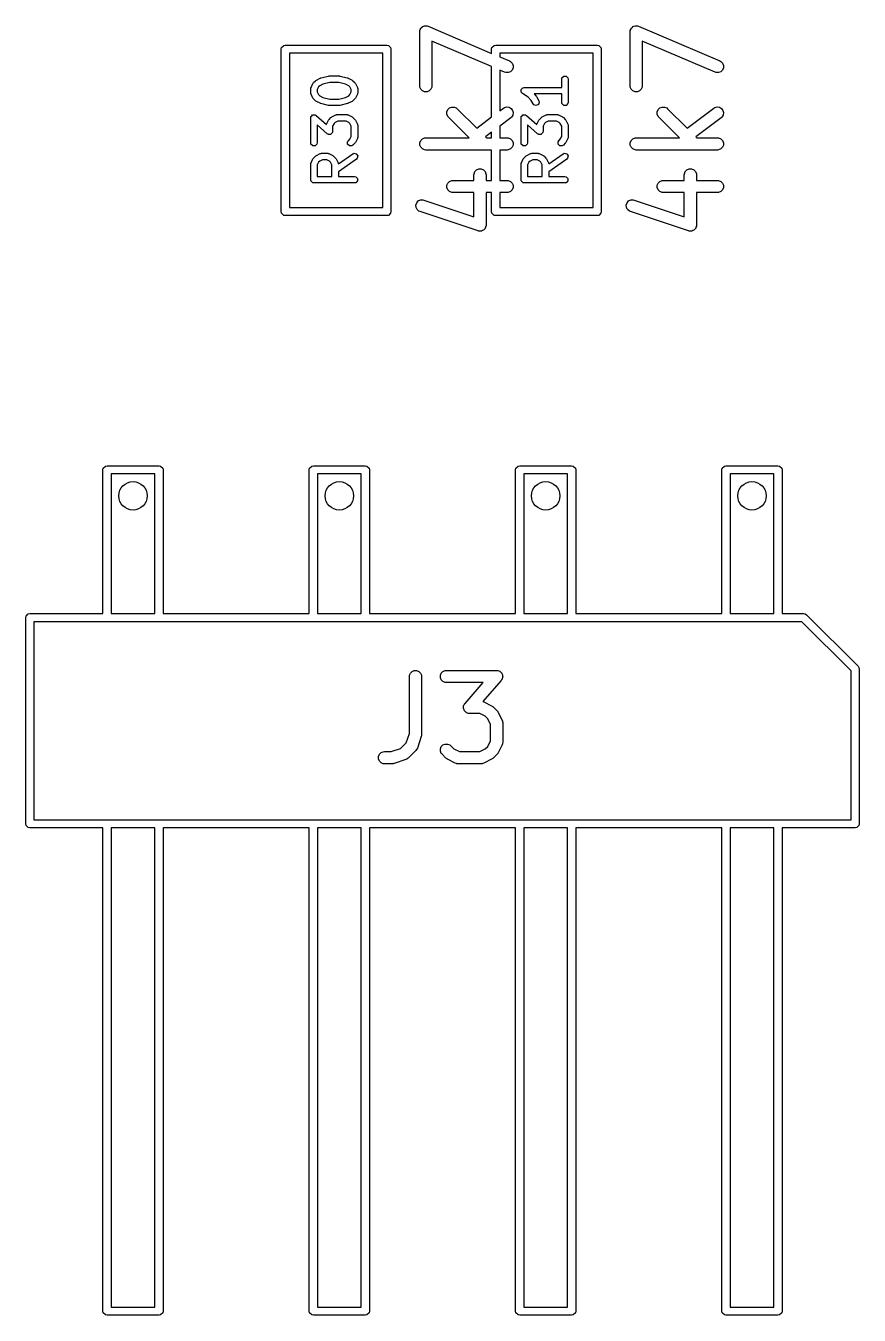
# Model space of a CAD drawing. Header units: inches. Extents: x 4.11 to 10.25, y -6.46 to -1.35.
# Drawn here: x 6.481 to 6.885, y -5.988 to -5.363 of the extents above; entities that cross this region are included whole.
import ezdxf

# ---------------------------------------------------------------- set-up
doc = ezdxf.new("R2010")
doc.units = ezdxf.units.IN
doc.header["$MEASUREMENT"] = 0
doc.layers.add('BLACK', color=250, linetype='CONTINUOUS')

msp = doc.modelspace()

# ---------------------------------------------------------------- linework, layer by layer
at = {"layer": 'BLACK', "linetype": 'CONTINUOUS'}
for p, q in [((6.67295, -5.36391), (6.67335, -5.36352)), ((6.67335, -5.36352), (6.67375, -5.36312)), ((6.67375, -5.36312), (6.67376, -5.36312)), ((6.67376, -5.36312), (6.67378, -5.3631)), ((6.67378, -5.3631), (6.6743, -5.3629)), ((6.6743, -5.3629), (6.67481, -5.36268)), ((6.67481, -5.36268), (6.67483, -5.36268)), ((6.67483, -5.36268), (6.67485, -5.36268)), ((6.67485, -5.36268), (6.6754, -5.36268)), ((6.6754, -5.36268), (6.67596, -5.36268)), ((6.67596, -5.36268), (6.67598, -5.36269)), ((6.67598, -5.36269), (6.676, -5.36269)), ((6.676, -5.36269), (6.67655, -5.36287)), ((6.67655, -5.36287), (6.70728, -5.37604)), ((6.77492, -5.36391), (6.77532, -5.36352)), ((6.77532, -5.36352), (6.77571, -5.36312)), ((6.77571, -5.36312), (6.77573, -5.36312)), ((6.77573, -5.36312), (6.77574, -5.3631)), ((6.77574, -5.3631), (6.77626, -5.3629)), ((6.77626, -5.3629), (6.77678, -5.36268)), ((6.77678, -5.36268), (6.7768, -5.36268)), ((6.7768, -5.36268), (6.77681, -5.36268)), ((6.77681, -5.36268), (6.77737, -5.36268)), ((6.77737, -5.36268), (6.77793, -5.36268)), ((6.77793, -5.36268), (6.77795, -5.36269)), ((6.77795, -5.36269), (6.77797, -5.36269)), ((6.77797, -5.36269), (6.77852, -5.36287)), ((6.77852, -5.36287), (6.81789, -5.37974)), ((6.67243, -5.36558), (6.67249, -5.365)), ((6.67243, -5.39183), (6.67243, -5.36558)), ((6.67249, -5.365), (6.6725, -5.36499)), ((6.6725, -5.36497), (6.67272, -5.36445)), ((6.6725, -5.36499), (6.6725, -5.36497)), ((6.67272, -5.36445), (6.67293, -5.36394)), ((6.67293, -5.36394), (6.67294, -5.36393)), ((6.67294, -5.36393), (6.67295, -5.36391)), ((6.7744, -5.36558), (6.77446, -5.365)), ((6.7744, -5.39183), (6.7744, -5.36558)), ((6.77446, -5.365), (6.77447, -5.36499)), ((6.77447, -5.36497), (6.77469, -5.36445)), ((6.77447, -5.36499), (6.77447, -5.36497)), ((6.77469, -5.36445), (6.7749, -5.36394)), ((6.7749, -5.36394), (6.77491, -5.36393)), ((6.77491, -5.36393), (6.77492, -5.36391)), ((6.60531, -5.37402), (6.60546, -5.37326)), ((6.60531, -5.45276), (6.60531, -5.37402)), ((6.60546, -5.37326), (6.60653, -5.3722)), ((6.60653, -5.3722), (6.60728, -5.37205)), ((6.60728, -5.37205), (6.6565, -5.37205)), ((6.60925, -5.37598), (6.60925, -5.45079)), ((6.65453, -5.37598), (6.60925, -5.37598)), ((6.65453, -5.45079), (6.65453, -5.37598)), ((6.6565, -5.37205), (6.65725, -5.3722)), ((6.65725, -5.3722), (6.65831, -5.37326)), ((6.65831, -5.37326), (6.65846, -5.37402)), ((6.65846, -5.37402), (6.65846, -5.45276)), ((6.70728, -5.38246), (6.67834, -5.37006)), ((6.67834, -5.37006), (6.67834, -5.39183)), ((6.70728, -5.37402), (6.70743, -5.37326)), ((6.70728, -5.37604), (6.70728, -5.37402)), ((6.70743, -5.37326), (6.7085, -5.3722)), ((6.7085, -5.3722), (6.70925, -5.37205)), ((6.70925, -5.37205), (6.75846, -5.37205)), ((6.71122, -5.37598), (6.71122, -5.37772)), ((6.7565, -5.37598), (6.71122, -5.37598)), ((6.7565, -5.45079), (6.7565, -5.37598)), ((6.75846, -5.37205), (6.75922, -5.3722)), ((6.75922, -5.3722), (6.76028, -5.37326)), ((6.76028, -5.37326), (6.76043, -5.37402)), ((6.76043, -5.37402), (6.76043, -5.45276)), ((6.81556, -5.38517), (6.78031, -5.37006)), ((6.78031, -5.37006), (6.78031, -5.39183)), ((6.71122, -5.37772), (6.71592, -5.37974)), ((6.71592, -5.37974), (6.71643, -5.38002)), ((6.71643, -5.38002), (6.71723, -5.38084)), ((6.71723, -5.38084), (6.71766, -5.38191)), ((6.71766, -5.38191), (6.71765, -5.38306)), ((6.81789, -5.37974), (6.8184, -5.38002)), ((6.8184, -5.38002), (6.8192, -5.38084)), ((6.8192, -5.38084), (6.81963, -5.38191)), ((6.81963, -5.38191), (6.81961, -5.38306)), ((6.62232, -5.38901), (6.62419, -5.38807)), ((6.62419, -5.38807), (6.62436, -5.38803)), ((6.62436, -5.38803), (6.62452, -5.38795)), ((6.62452, -5.38795), (6.62826, -5.38702)), ((6.62826, -5.38702), (6.62846, -5.38701)), ((6.62846, -5.38701), (6.62865, -5.38697)), ((6.62865, -5.38697), (6.63333, -5.38697)), ((6.63333, -5.38697), (6.63352, -5.38701)), ((6.63352, -5.38701), (6.63372, -5.38702)), ((6.63372, -5.38702), (6.63747, -5.38795)), ((6.63747, -5.38795), (6.63762, -5.38803)), ((6.63762, -5.38803), (6.63779, -5.38807)), ((6.63779, -5.38807), (6.63966, -5.38901)), ((6.70728, -5.40686), (6.70728, -5.38246)), ((6.71359, -5.38517), (6.71122, -5.38415)), ((6.71122, -5.38415), (6.71122, -5.40391)), ((6.71415, -5.38534), (6.71359, -5.38517)), ((6.7153, -5.38535), (6.71415, -5.38534)), ((6.71637, -5.38493), (6.7153, -5.38535)), ((6.71719, -5.38412), (6.71637, -5.38493)), ((6.71765, -5.38306), (6.71719, -5.38412)), ((6.74123, -5.38855), (6.74135, -5.38794)), ((6.74135, -5.38794), (6.7422, -5.38709)), ((6.7422, -5.38709), (6.7434, -5.38709)), ((6.7434, -5.38709), (6.74426, -5.38794)), ((6.74426, -5.38794), (6.74438, -5.38855)), ((6.81611, -5.38534), (6.81556, -5.38517)), ((6.81727, -5.38535), (6.81611, -5.38534)), ((6.81834, -5.38493), (6.81727, -5.38535)), ((6.81916, -5.38412), (6.81834, -5.38493)), ((6.81961, -5.38306), (6.81916, -5.38412)), ((6.61957, -5.39323), (6.61959, -5.39315)), ((6.61957, -5.39511), (6.61957, -5.39323)), ((6.61958, -5.39312), (6.61964, -5.39288)), ((6.61959, -5.39315), (6.61958, -5.39312)), ((6.61964, -5.39288), (6.61969, -5.39263)), ((6.61969, -5.39263), (6.61972, -5.3926)), ((6.61972, -5.3926), (6.61974, -5.39253)), ((6.61974, -5.39253), (6.62068, -5.39065)), ((6.62068, -5.39065), (6.62083, -5.39045)), ((6.62083, -5.39045), (6.62097, -5.39024)), ((6.62097, -5.39024), (6.62191, -5.38931)), ((6.62191, -5.38931), (6.62212, -5.38917)), ((6.62212, -5.38917), (6.62232, -5.38901)), ((6.62338, -5.39229), (6.62272, -5.3936)), ((6.62272, -5.3936), (6.62272, -5.39474)), ((6.62272, -5.39474), (6.62338, -5.39605)), ((6.62396, -5.39171), (6.62338, -5.39229)), ((6.62545, -5.39097), (6.62396, -5.39171)), ((6.62884, -5.39012), (6.62545, -5.39097)), ((6.63314, -5.39012), (6.62884, -5.39012)), ((6.63653, -5.39097), (6.63314, -5.39012)), ((6.63802, -5.39171), (6.63653, -5.39097)), ((6.6386, -5.39229), (6.63802, -5.39171)), ((6.63926, -5.3936), (6.6386, -5.39229)), ((6.6386, -5.39605), (6.63926, -5.39474)), ((6.63926, -5.39474), (6.63926, -5.3936)), ((6.63966, -5.38901), (6.63986, -5.38917)), ((6.63986, -5.38917), (6.64007, -5.38931)), ((6.64007, -5.38931), (6.64101, -5.39024)), ((6.64101, -5.39024), (6.64115, -5.39045)), ((6.64115, -5.39045), (6.6413, -5.39065)), ((6.6413, -5.39065), (6.64224, -5.39253)), ((6.64224, -5.39253), (6.64226, -5.3926)), ((6.64226, -5.3926), (6.64229, -5.39263)), ((6.64229, -5.39263), (6.64234, -5.39288)), ((6.64234, -5.39288), (6.6424, -5.39312)), ((6.6424, -5.39312), (6.64239, -5.39315)), ((6.64239, -5.39315), (6.64241, -5.39323)), ((6.64241, -5.39323), (6.64241, -5.39511)), ((6.67249, -5.3924), (6.67243, -5.39183)), ((6.67293, -5.39347), (6.67249, -5.3924)), ((6.67375, -5.39428), (6.67293, -5.39347)), ((6.67481, -5.39472), (6.67375, -5.39428)), ((6.67596, -5.39472), (6.67481, -5.39472)), ((6.67703, -5.39428), (6.67596, -5.39472)), ((6.67784, -5.39347), (6.67703, -5.39428)), ((6.67828, -5.3924), (6.67784, -5.39347)), ((6.67834, -5.39183), (6.67828, -5.3924)), ((6.72157, -5.39386), (6.72166, -5.39373)), ((6.72166, -5.39431), (6.72157, -5.39386)), ((6.72166, -5.39357), (6.72199, -5.39324)), ((6.72166, -5.39373), (6.72166, -5.39357)), ((6.72166, -5.39477), (6.72166, -5.39431)), ((6.72178, -5.39489), (6.72166, -5.39477)), ((6.72199, -5.39324), (6.72224, -5.39286)), ((6.72224, -5.39286), (6.7224, -5.39283)), ((6.7224, -5.39283), (6.72251, -5.39271)), ((6.72251, -5.39271), (6.72312, -5.39259)), ((6.72312, -5.39259), (6.74123, -5.39259)), ((6.74123, -5.39259), (6.74123, -5.38855)), ((6.74438, -5.38855), (6.74438, -5.39979)), ((6.77446, -5.3924), (6.7744, -5.39183)), ((6.7749, -5.39347), (6.77446, -5.3924)), ((6.77571, -5.39428), (6.7749, -5.39347)), ((6.77678, -5.39472), (6.77571, -5.39428)), ((6.77793, -5.39472), (6.77678, -5.39472)), ((6.779, -5.39428), (6.77793, -5.39472)), ((6.77981, -5.39347), (6.779, -5.39428)), ((6.78025, -5.3924), (6.77981, -5.39347)), ((6.78031, -5.39183), (6.78025, -5.3924)), ((6.61959, -5.39518), (6.61957, -5.39511)), ((6.61958, -5.39522), (6.61959, -5.39518)), ((6.61964, -5.39546), (6.61958, -5.39522)), ((6.61969, -5.39571), (6.61964, -5.39546)), ((6.61972, -5.39574), (6.61969, -5.39571)), ((6.61974, -5.39581), (6.61972, -5.39574)), ((6.62068, -5.39769), (6.61974, -5.39581)), ((6.62083, -5.39789), (6.62068, -5.39769)), ((6.62097, -5.3981), (6.62083, -5.39789)), ((6.62191, -5.39903), (6.62097, -5.3981)), ((6.62212, -5.39917), (6.62191, -5.39903)), ((6.62232, -5.39933), (6.62212, -5.39917)), ((6.62419, -5.40026), (6.62232, -5.39933)), ((6.62338, -5.39605), (6.62396, -5.39662)), ((6.62396, -5.39662), (6.62545, -5.39737)), ((6.62436, -5.40031), (6.62419, -5.40026)), ((6.62452, -5.40038), (6.62436, -5.40031)), ((6.62826, -5.40132), (6.62452, -5.40038)), ((6.62545, -5.39737), (6.62884, -5.39822)), ((6.62884, -5.39822), (6.63314, -5.39822)), ((6.63314, -5.39822), (6.63653, -5.39737)), ((6.63747, -5.40038), (6.63372, -5.40132)), ((6.63653, -5.39737), (6.63802, -5.39662)), ((6.63762, -5.40031), (6.63747, -5.40038)), ((6.63779, -5.40026), (6.63762, -5.40031)), ((6.63966, -5.39933), (6.63779, -5.40026)), ((6.63802, -5.39662), (6.6386, -5.39605)), ((6.63986, -5.39917), (6.63966, -5.39933)), ((6.64007, -5.39903), (6.63986, -5.39917)), ((6.64101, -5.3981), (6.64007, -5.39903)), ((6.64115, -5.39789), (6.64101, -5.3981)), ((6.6413, -5.39769), (6.64115, -5.39789)), ((6.64224, -5.39581), (6.6413, -5.39769)), ((6.64226, -5.39574), (6.64224, -5.39581)), ((6.64229, -5.39571), (6.64226, -5.39574)), ((6.64234, -5.39546), (6.64229, -5.39571)), ((6.6424, -5.39522), (6.64234, -5.39546)), ((6.64241, -5.39511), (6.64239, -5.39518)), ((6.64239, -5.39518), (6.6424, -5.39522)), ((6.72181, -5.39505), (6.72178, -5.39489)), ((6.72224, -5.39548), (6.72181, -5.39505)), ((6.72492, -5.39727), (6.72224, -5.39548)), ((6.72651, -5.39885), (6.72492, -5.39727)), ((6.72733, -5.4005), (6.72651, -5.39885)), ((6.72771, -5.40098), (6.72733, -5.4005)), ((6.72885, -5.40136), (6.72771, -5.40098)), ((6.74123, -5.39574), (6.72786, -5.39574)), ((6.72786, -5.39574), (6.72892, -5.39681)), ((6.72993, -5.40083), (6.72885, -5.40136)), ((6.72892, -5.39681), (6.72906, -5.39702)), ((6.72906, -5.39702), (6.72921, -5.39721)), ((6.72921, -5.39721), (6.73015, -5.39909)), ((6.73031, -5.39968), (6.72993, -5.40083)), ((6.73015, -5.39909), (6.73031, -5.39968)), ((6.74123, -5.39979), (6.74123, -5.39574)), ((6.74135, -5.4004), (6.74123, -5.39979)), ((6.7422, -5.40125), (6.74135, -5.4004)), ((6.74426, -5.4004), (6.7434, -5.40125)), ((6.74438, -5.39979), (6.74426, -5.4004)), ((6.61957, -5.40729), (6.61966, -5.40685)), ((6.61966, -5.40679), (6.61968, -5.40676)), ((6.61966, -5.40685), (6.61966, -5.40679)), ((6.61968, -5.40676), (6.61969, -5.40669)), ((6.61969, -5.40669), (6.62008, -5.4063)), ((6.62008, -5.4063), (6.62045, -5.40588)), ((6.62045, -5.40588), (6.62051, -5.40588)), ((6.62051, -5.40588), (6.62054, -5.40584)), ((6.62054, -5.40584), (6.6211, -5.40584)), ((6.6211, -5.40584), (6.62165, -5.4058)), ((6.62165, -5.4058), (6.62172, -5.40584)), ((6.62172, -5.40584), (6.62175, -5.40584)), ((6.62175, -5.40584), (6.6218, -5.40588)), ((6.6218, -5.40588), (6.62218, -5.40611)), ((6.62218, -5.40611), (6.62718, -5.41048)), ((6.62846, -5.40133), (6.62826, -5.40132)), ((6.62865, -5.40137), (6.62846, -5.40133)), ((6.62847, -5.40805), (6.62941, -5.40712)), ((6.63333, -5.40137), (6.62865, -5.40137)), ((6.62941, -5.40712), (6.62962, -5.40698)), ((6.62962, -5.40698), (6.62982, -5.40682)), ((6.62982, -5.40682), (6.63169, -5.40588)), ((6.63169, -5.40588), (6.63177, -5.40586)), ((6.63177, -5.40586), (6.63179, -5.40584)), ((6.63179, -5.40584), (6.63204, -5.40579)), ((6.63204, -5.40579), (6.63228, -5.40572)), ((6.63228, -5.40572), (6.63232, -5.40573)), ((6.63232, -5.40573), (6.6324, -5.40572)), ((6.6324, -5.40572), (6.63708, -5.40572)), ((6.63352, -5.40133), (6.63333, -5.40137)), ((6.63372, -5.40132), (6.63352, -5.40133)), ((6.63708, -5.40572), (6.63716, -5.40573)), ((6.63716, -5.40573), (6.63719, -5.40572)), ((6.63719, -5.40572), (6.63744, -5.40579)), ((6.63744, -5.40579), (6.63769, -5.40584)), ((6.63769, -5.40584), (6.63771, -5.40586)), ((6.63771, -5.40586), (6.63779, -5.40588)), ((6.63779, -5.40588), (6.63966, -5.40682)), ((6.63966, -5.40682), (6.63986, -5.40698)), ((6.63986, -5.40698), (6.64007, -5.40712)), ((6.64007, -5.40712), (6.64101, -5.40805)), ((6.68561, -5.40437), (6.68605, -5.40331)), ((6.68561, -5.40553), (6.68561, -5.40437)), ((6.68605, -5.40659), (6.68561, -5.40553)), ((6.68605, -5.40331), (6.68687, -5.40249)), ((6.68642, -5.40704), (6.68605, -5.40659)), ((6.69638, -5.41699), (6.68642, -5.40704)), ((6.68687, -5.40249), (6.68793, -5.40205)), ((6.68793, -5.40205), (6.68909, -5.40205)), ((6.68909, -5.40205), (6.69015, -5.40249)), ((6.69015, -5.40249), (6.6906, -5.40286)), ((6.6906, -5.40286), (6.70004, -5.4123)), ((6.70004, -5.4123), (6.70728, -5.40686)), ((6.71122, -5.40391), (6.71298, -5.40259)), ((6.71298, -5.40259), (6.71348, -5.40229)), ((6.71348, -5.40229), (6.7146, -5.402)), ((6.7146, -5.402), (6.71574, -5.40216)), ((6.71574, -5.40216), (6.71673, -5.40275)), ((6.71696, -5.40692), (6.71653, -5.40731)), ((6.71673, -5.40275), (6.71742, -5.40367)), ((6.71754, -5.40593), (6.71696, -5.40692)), ((6.71742, -5.40367), (6.71771, -5.40479)), ((6.71771, -5.40479), (6.71754, -5.40593)), ((6.72154, -5.40729), (6.72163, -5.40685)), ((6.72162, -5.40679), (6.72165, -5.40676)), ((6.72163, -5.40685), (6.72162, -5.40679)), ((6.72165, -5.40676), (6.72166, -5.40669)), ((6.72166, -5.40669), (6.72205, -5.4063)), ((6.72205, -5.4063), (6.72242, -5.40588)), ((6.72242, -5.40588), (6.72247, -5.40588)), ((6.72247, -5.40588), (6.72251, -5.40584)), ((6.72251, -5.40584), (6.72307, -5.40584)), ((6.72307, -5.40584), (6.72362, -5.4058)), ((6.72362, -5.4058), (6.72368, -5.40584)), ((6.72368, -5.40584), (6.72372, -5.40584)), ((6.72372, -5.40584), (6.72377, -5.40588)), ((6.72377, -5.40588), (6.72415, -5.40611)), ((6.72415, -5.40611), (6.72915, -5.41048)), ((6.73044, -5.40805), (6.73138, -5.40712)), ((6.73138, -5.40712), (6.73159, -5.40698)), ((6.73159, -5.40698), (6.73179, -5.40682)), ((6.73179, -5.40682), (6.73366, -5.40588)), ((6.73366, -5.40588), (6.73374, -5.40586)), ((6.73374, -5.40586), (6.73376, -5.40584)), ((6.73376, -5.40584), (6.73401, -5.40579)), ((6.73401, -5.40579), (6.73425, -5.40572)), ((6.73425, -5.40572), (6.73429, -5.40573)), ((6.73429, -5.40573), (6.73436, -5.40572)), ((6.73436, -5.40572), (6.73905, -5.40572)), ((6.73905, -5.40572), (6.73913, -5.40573)), ((6.73913, -5.40573), (6.73916, -5.40572)), ((6.73916, -5.40572), (6.73941, -5.40579)), ((6.73941, -5.40579), (6.73965, -5.40584)), ((6.73965, -5.40584), (6.73968, -5.40586)), ((6.73968, -5.40586), (6.73976, -5.40588)), ((6.73976, -5.40588), (6.74163, -5.40682)), ((6.74163, -5.40682), (6.74183, -5.40698)), ((6.74183, -5.40698), (6.74204, -5.40712)), ((6.74204, -5.40712), (6.74298, -5.40805)), ((6.7434, -5.40125), (6.7422, -5.40125)), ((6.78758, -5.40437), (6.78802, -5.40331)), ((6.78758, -5.40553), (6.78758, -5.40437)), ((6.78802, -5.40659), (6.78758, -5.40553)), ((6.78802, -5.40331), (6.78884, -5.40249)), ((6.78839, -5.40704), (6.78802, -5.40659)), ((6.79835, -5.41699), (6.78839, -5.40704)), ((6.78884, -5.40249), (6.7899, -5.40205)), ((6.7899, -5.40205), (6.79105, -5.40205)), ((6.79105, -5.40205), (6.79212, -5.40249)), ((6.79212, -5.40249), (6.79257, -5.40286)), ((6.79257, -5.40286), (6.802, -5.4123)), ((6.802, -5.4123), (6.81495, -5.40259)), ((6.81495, -5.40259), (6.81545, -5.40229)), ((6.81545, -5.40229), (6.81656, -5.402)), ((6.81656, -5.402), (6.8177, -5.40216)), ((6.8177, -5.40216), (6.8187, -5.40275)), ((6.81892, -5.40692), (6.8185, -5.40731)), ((6.8187, -5.40275), (6.81939, -5.40367)), ((6.81951, -5.40593), (6.81892, -5.40692)), ((6.81939, -5.40367), (6.81967, -5.40479)), ((6.81967, -5.40479), (6.81951, -5.40593)), ((6.61957, -5.41948), (6.61957, -5.40729)), ((6.62761, -5.41504), (6.62272, -5.41076)), ((6.62272, -5.41076), (6.62272, -5.41948)), ((6.62718, -5.41048), (6.62719, -5.41044)), ((6.62719, -5.41044), (6.62722, -5.41041)), ((6.62722, -5.41041), (6.62724, -5.41034)), ((6.62724, -5.41034), (6.62818, -5.40846)), ((6.62818, -5.40846), (6.62833, -5.40826)), ((6.62833, -5.40826), (6.62847, -5.40805)), ((6.63088, -5.4101), (6.63022, -5.41141)), ((6.63022, -5.41141), (6.63022, -5.41385)), ((6.63145, -5.40952), (6.63088, -5.4101)), ((6.63277, -5.40887), (6.63145, -5.40952)), ((6.63671, -5.40887), (6.63277, -5.40887)), ((6.63802, -5.40952), (6.63671, -5.40887)), ((6.6386, -5.4101), (6.63802, -5.40952)), ((6.63926, -5.41141), (6.6386, -5.4101)), ((6.63926, -5.41629), (6.63926, -5.41141)), ((6.64101, -5.40805), (6.64115, -5.40826)), ((6.64115, -5.40826), (6.6413, -5.40846)), ((6.6413, -5.40846), (6.64224, -5.41034)), ((6.64224, -5.41034), (6.64226, -5.41041)), ((6.64226, -5.41041), (6.64229, -5.41044)), ((6.64229, -5.41044), (6.64234, -5.41069)), ((6.64234, -5.41069), (6.6424, -5.41093)), ((6.6424, -5.41093), (6.64239, -5.41096)), ((6.64239, -5.41096), (6.64241, -5.41104)), ((6.64241, -5.41104), (6.64241, -5.41667)), ((6.71653, -5.40731), (6.71122, -5.41129)), ((6.71122, -5.41129), (6.71122, -5.41699)), ((6.72154, -5.41948), (6.72154, -5.40729)), ((6.72958, -5.41504), (6.72469, -5.41076)), ((6.72469, -5.41076), (6.72469, -5.41948)), ((6.72915, -5.41048), (6.72916, -5.41044)), ((6.72916, -5.41044), (6.72919, -5.41041)), ((6.72919, -5.41041), (6.72921, -5.41034)), ((6.72921, -5.41034), (6.73014, -5.40846)), ((6.73014, -5.40846), (6.7303, -5.40826)), ((6.7303, -5.40826), (6.73044, -5.40805)), ((6.73285, -5.4101), (6.73219, -5.41141)), ((6.73219, -5.41141), (6.73219, -5.41385)), ((6.73342, -5.40952), (6.73285, -5.4101)), ((6.73474, -5.40887), (6.73342, -5.40952)), ((6.73868, -5.40887), (6.73474, -5.40887)), ((6.73999, -5.40952), (6.73868, -5.40887)), ((6.74057, -5.4101), (6.73999, -5.40952)), ((6.74123, -5.41141), (6.74057, -5.4101)), ((6.74123, -5.41629), (6.74123, -5.41141)), ((6.74298, -5.40805), (6.74312, -5.40826)), ((6.74312, -5.40826), (6.74327, -5.40846)), ((6.74327, -5.40846), (6.74421, -5.41034)), ((6.74421, -5.41034), (6.74423, -5.41041)), ((6.74423, -5.41041), (6.74426, -5.41044)), ((6.74426, -5.41044), (6.74431, -5.41069)), ((6.74431, -5.41069), (6.74437, -5.41093)), ((6.74437, -5.41093), (6.74436, -5.41096)), ((6.74436, -5.41096), (6.74438, -5.41104)), ((6.74438, -5.41104), (6.74438, -5.41667)), ((6.8185, -5.40731), (6.80622, -5.41652)), ((6.61969, -5.42008), (6.61957, -5.41948)), ((6.62272, -5.41948), (6.6226, -5.42008)), ((6.628, -5.41526), (6.62761, -5.41504)), ((6.62804, -5.41531), (6.628, -5.41526)), ((6.62808, -5.41531), (6.62804, -5.41531)), ((6.62814, -5.41535), (6.62808, -5.41531)), ((6.62869, -5.41531), (6.62814, -5.41535)), ((6.62925, -5.41531), (6.62869, -5.41531)), ((6.62929, -5.41527), (6.62925, -5.41531)), ((6.62934, -5.41527), (6.62929, -5.41527)), ((6.62971, -5.41485), (6.62934, -5.41527)), ((6.6301, -5.41446), (6.62971, -5.41485)), ((6.63012, -5.41438), (6.6301, -5.41446)), ((6.63014, -5.41436), (6.63012, -5.41438)), ((6.63022, -5.41385), (6.63013, -5.41429)), ((6.63013, -5.41429), (6.63014, -5.41436)), ((6.6375, -5.41888), (6.63784, -5.41837)), ((6.6375, -5.42008), (6.6375, -5.41888)), ((6.63784, -5.41837), (6.6386, -5.41761)), ((6.6386, -5.41761), (6.63926, -5.41629)), ((6.64101, -5.41965), (6.64007, -5.42059)), ((6.64115, -5.41944), (6.64101, -5.41965)), ((6.6413, -5.41925), (6.64115, -5.41944)), ((6.64224, -5.41737), (6.6413, -5.41925)), ((6.64226, -5.41729), (6.64224, -5.41737)), ((6.64229, -5.41727), (6.64226, -5.41729)), ((6.64234, -5.41702), (6.64229, -5.41727)), ((6.6424, -5.41678), (6.64234, -5.41702)), ((6.64241, -5.41667), (6.64239, -5.41674)), ((6.64239, -5.41674), (6.6424, -5.41678)), ((6.67249, -5.41937), (6.67293, -5.41831)), ((6.67249, -5.42052), (6.67249, -5.41937)), ((6.67293, -5.41831), (6.67375, -5.41749)), ((6.67375, -5.41749), (6.67481, -5.41705)), ((6.67481, -5.41705), (6.67539, -5.41699)), ((6.67539, -5.41699), (6.69638, -5.41699)), ((6.70728, -5.41425), (6.70425, -5.41652)), ((6.70425, -5.41652), (6.70473, -5.41699)), ((6.70473, -5.41699), (6.70728, -5.41699)), ((6.70728, -5.41699), (6.70728, -5.41425)), ((6.71122, -5.41699), (6.71476, -5.41699)), ((6.71476, -5.41699), (6.71533, -5.41705)), ((6.71533, -5.41705), (6.7164, -5.41749)), ((6.7164, -5.41749), (6.71721, -5.41831)), ((6.71721, -5.41831), (6.71765, -5.41937)), ((6.71765, -5.41937), (6.71765, -5.42052)), ((6.72166, -5.42008), (6.72154, -5.41948)), ((6.72469, -5.41948), (6.72457, -5.42008)), ((6.72997, -5.41526), (6.72958, -5.41504)), ((6.73001, -5.41531), (6.72997, -5.41526)), ((6.73005, -5.41531), (6.73001, -5.41531)), ((6.73011, -5.41535), (6.73005, -5.41531)), ((6.73066, -5.41531), (6.73011, -5.41535)), ((6.73122, -5.41531), (6.73066, -5.41531)), ((6.73126, -5.41527), (6.73122, -5.41531)), ((6.73131, -5.41527), (6.73126, -5.41527)), ((6.73168, -5.41485), (6.73131, -5.41527)), ((6.73207, -5.41446), (6.73168, -5.41485)), ((6.73208, -5.41438), (6.73207, -5.41446)), ((6.73211, -5.41436), (6.73208, -5.41438)), ((6.73219, -5.41385), (6.7321, -5.41429)), ((6.7321, -5.41429), (6.73211, -5.41436)), ((6.73947, -5.41888), (6.73981, -5.41837)), ((6.73947, -5.42008), (6.73947, -5.41888)), ((6.73981, -5.41837), (6.74057, -5.41761)), ((6.74057, -5.41761), (6.74123, -5.41629)), ((6.74298, -5.41965), (6.74204, -5.42059)), ((6.74312, -5.41944), (6.74298, -5.41965)), ((6.74327, -5.41925), (6.74312, -5.41944)), ((6.74421, -5.41737), (6.74327, -5.41925)), ((6.74423, -5.41729), (6.74421, -5.41737)), ((6.74426, -5.41727), (6.74423, -5.41729)), ((6.74431, -5.41702), (6.74426, -5.41727)), ((6.74437, -5.41678), (6.74431, -5.41702)), ((6.74438, -5.41667), (6.74436, -5.41674)), ((6.74436, -5.41674), (6.74437, -5.41678)), ((6.77446, -5.41937), (6.7749, -5.41831)), ((6.77446, -5.42052), (6.77446, -5.41937)), ((6.7749, -5.41831), (6.77571, -5.41749)), ((6.77571, -5.41749), (6.77678, -5.41705)), ((6.77678, -5.41705), (6.77736, -5.41699)), ((6.77736, -5.41699), (6.79835, -5.41699)), ((6.80622, -5.41652), (6.8067, -5.41699)), ((6.8067, -5.41699), (6.81673, -5.41699)), ((6.81673, -5.41699), (6.8173, -5.41705)), ((6.8173, -5.41705), (6.81837, -5.41749)), ((6.81837, -5.41749), (6.81918, -5.41831)), ((6.81918, -5.41831), (6.81962, -5.41937)), ((6.81962, -5.41937), (6.81962, -5.42052)), ((6.62054, -5.42093), (6.61969, -5.42008)), ((6.62175, -5.42093), (6.62054, -5.42093)), ((6.62097, -5.4268), (6.62191, -5.42586)), ((6.6226, -5.42008), (6.62175, -5.42093)), ((6.62191, -5.42586), (6.62212, -5.42572)), ((6.62212, -5.42572), (6.62232, -5.42557)), ((6.62232, -5.42557), (6.62419, -5.42463)), ((6.62419, -5.42463), (6.62427, -5.42461)), ((6.62427, -5.42461), (6.62429, -5.42459)), ((6.62429, -5.42459), (6.62454, -5.42454)), ((6.62454, -5.42454), (6.62479, -5.42447)), ((6.62479, -5.42447), (6.62482, -5.42448)), ((6.62482, -5.42448), (6.6249, -5.42447)), ((6.6249, -5.42447), (6.62771, -5.42447)), ((6.62771, -5.42447), (6.62779, -5.42448)), ((6.62779, -5.42448), (6.62782, -5.42447)), ((6.62782, -5.42447), (6.62806, -5.42454)), ((6.62806, -5.42454), (6.62831, -5.42459)), ((6.62831, -5.42459), (6.62834, -5.42461)), ((6.62834, -5.42461), (6.62841, -5.42463)), ((6.62841, -5.42463), (6.63029, -5.42557)), ((6.63029, -5.42557), (6.63049, -5.42572)), ((6.63049, -5.42572), (6.6307, -5.42586)), ((6.6307, -5.42586), (6.63164, -5.4268)), ((6.63301, -5.4296), (6.63993, -5.42475)), ((6.63836, -5.42093), (6.6375, -5.42008)), ((6.63956, -5.42093), (6.63836, -5.42093)), ((6.64007, -5.42059), (6.63956, -5.42093)), ((6.63993, -5.42475), (6.64049, -5.4245)), ((6.64049, -5.4245), (6.64168, -5.42471)), ((6.64168, -5.42471), (6.64237, -5.4257)), ((6.64237, -5.4257), (6.64216, -5.42689)), ((6.67293, -5.42159), (6.67249, -5.42052)), ((6.67375, -5.4224), (6.67293, -5.42159)), ((6.67481, -5.42284), (6.67375, -5.4224)), ((6.67539, -5.4229), (6.67481, -5.42284)), ((6.70728, -5.4229), (6.67539, -5.4229)), ((6.70728, -5.43762), (6.70728, -5.4229)), ((6.71476, -5.4229), (6.71122, -5.4229)), ((6.71122, -5.4229), (6.71122, -5.43762)), ((6.71533, -5.42284), (6.71476, -5.4229)), ((6.7164, -5.4224), (6.71533, -5.42284)), ((6.71721, -5.42159), (6.7164, -5.4224)), ((6.71765, -5.42052), (6.71721, -5.42159)), ((6.72251, -5.42093), (6.72166, -5.42008)), ((6.72372, -5.42093), (6.72251, -5.42093)), ((6.72294, -5.4268), (6.72388, -5.42586)), ((6.72457, -5.42008), (6.72372, -5.42093)), ((6.72388, -5.42586), (6.72409, -5.42572)), ((6.72409, -5.42572), (6.72429, -5.42557)), ((6.72429, -5.42557), (6.72616, -5.42463)), ((6.72616, -5.42463), (6.72624, -5.42461)), ((6.72624, -5.42461), (6.72626, -5.42459)), ((6.72626, -5.42459), (6.72651, -5.42454)), ((6.72651, -5.42454), (6.72675, -5.42447)), ((6.72675, -5.42447), (6.72679, -5.42448)), ((6.72679, -5.42448), (6.72687, -5.42447)), ((6.72687, -5.42447), (6.72968, -5.42447)), ((6.72968, -5.42447), (6.72976, -5.42448)), ((6.72976, -5.42448), (6.72979, -5.42447)), ((6.72979, -5.42447), (6.73003, -5.42454)), ((6.73003, -5.42454), (6.73028, -5.42459)), ((6.73028, -5.42459), (6.73031, -5.42461)), ((6.73031, -5.42461), (6.73038, -5.42463)), ((6.73038, -5.42463), (6.73226, -5.42557)), ((6.73226, -5.42557), (6.73246, -5.42572)), ((6.73246, -5.42572), (6.73267, -5.42586)), ((6.73267, -5.42586), (6.7336, -5.4268)), ((6.73498, -5.4296), (6.7419, -5.42475)), ((6.74032, -5.42093), (6.73947, -5.42008)), ((6.74153, -5.42093), (6.74032, -5.42093)), ((6.74204, -5.42059), (6.74153, -5.42093)), ((6.7419, -5.42475), (6.74246, -5.4245)), ((6.74246, -5.4245), (6.74365, -5.42471)), ((6.74365, -5.42471), (6.74434, -5.4257)), ((6.74434, -5.4257), (6.74413, -5.42689)), ((6.7749, -5.42159), (6.77446, -5.42052)), ((6.77571, -5.4224), (6.7749, -5.42159)), ((6.77678, -5.42284), (6.77571, -5.4224)), ((6.77736, -5.4229), (6.77678, -5.42284)), ((6.81673, -5.4229), (6.77736, -5.4229)), ((6.8173, -5.42284), (6.81673, -5.4229)), ((6.81837, -5.4224), (6.8173, -5.42284)), ((6.81918, -5.42159), (6.81837, -5.4224)), ((6.81962, -5.42052), (6.81918, -5.42159)), ((6.61957, -5.42979), (6.61959, -5.42971)), ((6.61957, -5.43729), (6.61957, -5.42979)), ((6.61958, -5.42968), (6.61964, -5.42943)), ((6.61959, -5.42971), (6.61958, -5.42968)), ((6.61964, -5.42943), (6.61969, -5.42919)), ((6.61969, -5.42919), (6.61972, -5.42916)), ((6.61972, -5.42916), (6.61974, -5.42909)), ((6.61974, -5.42909), (6.62068, -5.42721)), ((6.62068, -5.42721), (6.62083, -5.42701)), ((6.62083, -5.42701), (6.62097, -5.4268)), ((6.62338, -5.42885), (6.62272, -5.43016)), ((6.62272, -5.43016), (6.62272, -5.43571)), ((6.62396, -5.42827), (6.62338, -5.42885)), ((6.62527, -5.42762), (6.62396, -5.42827)), ((6.62734, -5.42762), (6.62527, -5.42762)), ((6.62865, -5.42827), (6.62734, -5.42762)), ((6.62923, -5.42885), (6.62865, -5.42827)), ((6.62988, -5.43016), (6.62923, -5.42885)), ((6.62988, -5.43571), (6.62988, -5.43016)), ((6.63164, -5.4268), (6.63178, -5.42701)), ((6.63178, -5.42701), (6.63193, -5.42721)), ((6.63193, -5.42721), (6.63287, -5.42909)), ((6.63287, -5.42909), (6.63289, -5.42916)), ((6.63289, -5.42916), (6.63291, -5.42919)), ((6.63291, -5.42919), (6.63296, -5.42943)), ((6.63296, -5.42943), (6.63301, -5.4296)), ((6.64174, -5.42733), (6.63303, -5.43342)), ((6.64216, -5.42689), (6.64174, -5.42733)), ((6.69999, -5.43249), (6.70106, -5.43205)), ((6.70106, -5.43205), (6.70221, -5.43205)), ((6.70221, -5.43205), (6.70327, -5.43249)), ((6.72154, -5.42979), (6.72156, -5.42971)), ((6.72154, -5.43729), (6.72154, -5.42979)), ((6.72155, -5.42968), (6.72161, -5.42943)), ((6.72156, -5.42971), (6.72155, -5.42968)), ((6.72161, -5.42943), (6.72166, -5.42919)), ((6.72166, -5.42919), (6.72169, -5.42916)), ((6.72169, -5.42916), (6.72171, -5.42909)), ((6.72171, -5.42909), (6.72264, -5.42721)), ((6.72264, -5.42721), (6.7228, -5.42701)), ((6.7228, -5.42701), (6.72294, -5.4268)), ((6.72535, -5.42885), (6.72469, -5.43016)), ((6.72469, -5.43016), (6.72469, -5.43571)), ((6.72592, -5.42827), (6.72535, -5.42885)), ((6.72724, -5.42762), (6.72592, -5.42827)), ((6.72931, -5.42762), (6.72724, -5.42762)), ((6.73062, -5.42827), (6.72931, -5.42762)), ((6.7312, -5.42885), (6.73062, -5.42827)), ((6.73185, -5.43016), (6.7312, -5.42885)), ((6.73185, -5.43571), (6.73185, -5.43016)), ((6.7336, -5.4268), (6.73374, -5.42701)), ((6.73374, -5.42701), (6.7339, -5.42721)), ((6.7339, -5.42721), (6.73484, -5.42909)), ((6.73484, -5.42909), (6.73486, -5.42916)), ((6.73486, -5.42916), (6.73488, -5.42919)), ((6.73488, -5.42919), (6.73493, -5.42943)), ((6.73493, -5.42943), (6.73498, -5.4296)), ((6.7437, -5.42733), (6.735, -5.43342)), ((6.74413, -5.42689), (6.7437, -5.42733)), ((6.80196, -5.43249), (6.80303, -5.43205)), ((6.80303, -5.43205), (6.80418, -5.43205)), ((6.80418, -5.43205), (6.80524, -5.43249)), ((6.61969, -5.43789), (6.61957, -5.43729)), ((6.62054, -5.43874), (6.61969, -5.43789)), ((6.62272, -5.43571), (6.62988, -5.43571)), ((6.63303, -5.43342), (6.63303, -5.43571)), ((6.63303, -5.43571), (6.64083, -5.43571)), ((6.64083, -5.43571), (6.64144, -5.43583)), ((6.64144, -5.43583), (6.64229, -5.43669)), ((6.64229, -5.43789), (6.64144, -5.43874)), ((6.64229, -5.43669), (6.64229, -5.43789)), ((6.68605, -5.43893), (6.68687, -5.43811)), ((6.68687, -5.43811), (6.68793, -5.43767)), ((6.68793, -5.43767), (6.68851, -5.43762)), ((6.68851, -5.43762), (6.69868, -5.43762)), ((6.69868, -5.43495), (6.69874, -5.43437)), ((6.69868, -5.43762), (6.69868, -5.43495)), ((6.69874, -5.43437), (6.69918, -5.43331)), ((6.69918, -5.43331), (6.69999, -5.43249)), ((6.70327, -5.43249), (6.70409, -5.43331)), ((6.70409, -5.43331), (6.70453, -5.43437)), ((6.70453, -5.43437), (6.70459, -5.43495)), ((6.70459, -5.43495), (6.70459, -5.43762)), ((6.70459, -5.43762), (6.70728, -5.43762)), ((6.71122, -5.43762), (6.71476, -5.43762)), ((6.71476, -5.43762), (6.71533, -5.43767)), ((6.71533, -5.43767), (6.7164, -5.43811)), ((6.7164, -5.43811), (6.71721, -5.43893)), ((6.72166, -5.43789), (6.72154, -5.43729)), ((6.72251, -5.43874), (6.72166, -5.43789)), ((6.72469, -5.43571), (6.73185, -5.43571)), ((6.735, -5.43342), (6.735, -5.43571)), ((6.735, -5.43571), (6.7428, -5.43571)), ((6.7428, -5.43571), (6.7434, -5.43583)), ((6.7434, -5.43583), (6.74426, -5.43669)), ((6.74426, -5.43789), (6.7434, -5.43874)), ((6.74426, -5.43669), (6.74426, -5.43789)), ((6.78802, -5.43893), (6.78884, -5.43811)), ((6.78884, -5.43811), (6.7899, -5.43767)), ((6.7899, -5.43767), (6.79048, -5.43762)), ((6.79048, -5.43762), (6.80065, -5.43762)), ((6.80065, -5.43495), (6.80071, -5.43437)), ((6.80065, -5.43762), (6.80065, -5.43495)), ((6.80071, -5.43437), (6.80115, -5.43331)), ((6.80115, -5.43331), (6.80196, -5.43249)), ((6.80524, -5.43249), (6.80606, -5.43331)), ((6.80606, -5.43331), (6.8065, -5.43437)), ((6.8065, -5.43437), (6.80655, -5.43495)), ((6.80655, -5.43495), (6.80655, -5.43762)), ((6.80655, -5.43762), (6.81673, -5.43762)), ((6.81673, -5.43762), (6.8173, -5.43767)), ((6.8173, -5.43767), (6.81837, -5.43811)), ((6.81837, -5.43811), (6.81918, -5.43893)), ((6.62115, -5.43886), (6.62054, -5.43874)), ((6.64083, -5.43886), (6.62115, -5.43886)), ((6.64144, -5.43874), (6.64083, -5.43886)), ((6.68561, -5.43999), (6.68605, -5.43893)), ((6.68561, -5.44115), (6.68561, -5.43999)), ((6.68605, -5.44221), (6.68561, -5.44115)), ((6.68687, -5.44303), (6.68605, -5.44221)), ((6.68793, -5.44347), (6.68687, -5.44303)), ((6.68851, -5.44352), (6.68793, -5.44347)), ((6.69868, -5.44352), (6.68851, -5.44352)), ((6.69868, -5.45522), (6.69868, -5.44352)), ((6.70728, -5.44352), (6.70459, -5.44352)), ((6.70459, -5.44352), (6.70459, -5.45932)), ((6.70728, -5.45276), (6.70728, -5.44352)), ((6.71476, -5.44352), (6.71122, -5.44352)), ((6.71122, -5.44352), (6.71122, -5.45079)), ((6.71533, -5.44347), (6.71476, -5.44352)), ((6.7164, -5.44303), (6.71533, -5.44347)), ((6.71721, -5.44221), (6.7164, -5.44303)), ((6.71721, -5.43893), (6.71765, -5.43999)), ((6.71765, -5.44115), (6.71721, -5.44221)), ((6.71765, -5.43999), (6.71765, -5.44115)), ((6.72312, -5.43886), (6.72251, -5.43874)), ((6.7428, -5.43886), (6.72312, -5.43886)), ((6.7434, -5.43874), (6.7428, -5.43886)), ((6.78758, -5.43999), (6.78802, -5.43893)), ((6.78758, -5.44115), (6.78758, -5.43999)), ((6.78802, -5.44221), (6.78758, -5.44115)), ((6.78884, -5.44303), (6.78802, -5.44221)), ((6.7899, -5.44347), (6.78884, -5.44303)), ((6.79048, -5.44352), (6.7899, -5.44347)), ((6.80065, -5.44352), (6.79048, -5.44352)), ((6.80065, -5.45522), (6.80065, -5.44352)), ((6.81673, -5.44352), (6.80655, -5.44352)), ((6.80655, -5.44352), (6.80655, -5.45932)), ((6.8173, -5.44347), (6.81673, -5.44352)), ((6.81837, -5.44303), (6.8173, -5.44347)), ((6.81918, -5.44221), (6.81837, -5.44303)), ((6.81918, -5.43893), (6.81962, -5.43999)), ((6.81962, -5.44115), (6.81918, -5.44221)), ((6.81962, -5.43999), (6.81962, -5.44115)), ((6.60925, -5.45079), (6.65453, -5.45079)), ((6.67058, -5.44957), (6.67095, -5.44848)), ((6.67066, -5.45072), (6.67058, -5.44957)), ((6.67118, -5.45175), (6.67066, -5.45072)), ((6.67095, -5.44848), (6.6717, -5.44761)), ((6.6717, -5.44761), (6.67273, -5.4471)), ((6.67273, -5.4471), (6.67388, -5.44701)), ((6.67388, -5.44701), (6.67445, -5.44714)), ((6.67445, -5.44714), (6.69868, -5.45522)), ((6.71122, -5.45079), (6.7565, -5.45079)), ((6.77255, -5.44957), (6.77292, -5.44848)), ((6.77263, -5.45072), (6.77255, -5.44957)), ((6.77315, -5.45175), (6.77263, -5.45072)), ((6.77292, -5.44848), (6.77367, -5.44761)), ((6.77367, -5.44761), (6.7747, -5.4471)), ((6.7747, -5.4471), (6.77585, -5.44701)), ((6.77585, -5.44701), (6.77641, -5.44714)), ((6.77641, -5.44714), (6.80065, -5.45522)), ((6.60546, -5.45351), (6.60531, -5.45276)), ((6.60653, -5.45457), (6.60546, -5.45351)), ((6.60728, -5.45472), (6.60653, -5.45457)), ((6.6565, -5.45472), (6.60728, -5.45472)), ((6.65725, -5.45457), (6.6565, -5.45472)), ((6.65831, -5.45351), (6.65725, -5.45457)), ((6.65846, -5.45276), (6.65831, -5.45351)), ((6.67205, -5.45251), (6.67118, -5.45175)), ((6.67258, -5.45274), (6.67205, -5.45251)), ((6.7007, -5.46212), (6.67258, -5.45274)), ((6.70743, -5.45351), (6.70728, -5.45276)), ((6.7085, -5.45457), (6.70743, -5.45351)), ((6.70925, -5.45472), (6.7085, -5.45457)), ((6.75846, -5.45472), (6.70925, -5.45472)), ((6.75922, -5.45457), (6.75846, -5.45472)), ((6.76028, -5.45351), (6.75922, -5.45457)), ((6.76043, -5.45276), (6.76028, -5.45351)), ((6.77402, -5.45251), (6.77315, -5.45175)), ((6.77455, -5.45274), (6.77402, -5.45251)), ((6.80267, -5.46212), (6.77455, -5.45274)), ((6.70099, -5.46218), (6.7007, -5.46212)), ((6.70106, -5.46221), (6.70099, -5.46218)), ((6.70112, -5.46221), (6.70106, -5.46221)), ((6.70126, -5.46225), (6.70112, -5.46221)), ((6.70174, -5.46221), (6.70126, -5.46225)), ((6.70221, -5.46221), (6.70174, -5.46221)), ((6.70231, -5.46217), (6.70221, -5.46221)), ((6.70241, -5.46217), (6.70231, -5.46217)), ((6.70284, -5.46195), (6.70241, -5.46217)), ((6.70327, -5.46177), (6.70284, -5.46195)), ((6.70335, -5.4617), (6.70327, -5.46177)), ((6.70344, -5.46165), (6.70335, -5.4617)), ((6.70375, -5.46129), (6.70344, -5.46165)), ((6.70409, -5.46096), (6.70375, -5.46129)), ((6.70413, -5.46086), (6.70409, -5.46096)), ((6.7042, -5.46078), (6.70413, -5.46086)), ((6.70435, -5.46033), (6.7042, -5.46078)), ((6.70453, -5.45989), (6.70435, -5.46033)), ((6.70454, -5.45974), (6.70453, -5.45989)), ((6.70456, -5.45969), (6.70454, -5.45974)), ((6.70459, -5.45932), (6.70456, -5.45961)), ((6.70456, -5.45961), (6.70456, -5.45969)), ((6.80295, -5.46218), (6.80267, -5.46212)), ((6.80303, -5.46221), (6.80295, -5.46218)), ((6.80308, -5.46221), (6.80303, -5.46221)), ((6.80323, -5.46225), (6.80308, -5.46221)), ((6.8037, -5.46221), (6.80323, -5.46225)), ((6.80418, -5.46221), (6.8037, -5.46221)), ((6.80428, -5.46217), (6.80418, -5.46221)), ((6.80438, -5.46217), (6.80428, -5.46217)), ((6.8048, -5.46195), (6.80438, -5.46217)), ((6.80524, -5.46177), (6.8048, -5.46195)), ((6.80532, -5.4617), (6.80524, -5.46177)), ((6.80541, -5.46165), (6.80532, -5.4617)), ((6.80572, -5.46129), (6.80541, -5.46165)), ((6.80606, -5.46096), (6.80572, -5.46129)), ((6.8061, -5.46086), (6.80606, -5.46096)), ((6.80617, -5.46078), (6.8061, -5.46086)), ((6.80632, -5.46033), (6.80617, -5.46078)), ((6.8065, -5.45989), (6.80632, -5.46033)), ((6.80651, -5.45974), (6.8065, -5.45989)), ((6.80653, -5.45969), (6.80651, -5.45974)), ((6.80655, -5.45932), (6.80653, -5.45961)), ((6.80653, -5.45961), (6.80653, -5.45969)), ((6.52011, -5.57613), (6.52087, -5.57598)), ((6.52087, -5.57598), (6.54606, -5.57598)), ((6.54606, -5.57598), (6.54682, -5.57613)), ((6.62011, -5.57613), (6.62087, -5.57598)), ((6.62087, -5.57598), (6.64606, -5.57598)), ((6.64606, -5.57598), (6.64682, -5.57613)), ((6.72011, -5.57613), (6.72087, -5.57598)), ((6.72087, -5.57598), (6.74606, -5.57598)), ((6.74606, -5.57598), (6.74682, -5.57613)), ((6.82011, -5.57613), (6.82087, -5.57598)), ((6.82087, -5.57598), (6.84606, -5.57598)), ((6.84606, -5.57598), (6.84682, -5.57613)), ((6.5189, -5.57795), (6.51905, -5.5772)), ((6.5189, -5.64764), (6.5189, -5.57795)), ((6.51905, -5.5772), (6.52011, -5.57613)), ((6.52283, -5.57992), (6.52283, -5.64764)), ((6.54409, -5.57992), (6.52283, -5.57992)), ((6.54409, -5.64764), (6.54409, -5.57992)), ((6.54682, -5.57613), (6.54788, -5.5772)), ((6.54788, -5.5772), (6.54803, -5.57795)), ((6.54803, -5.57795), (6.54803, -5.64764)), ((6.6189, -5.57795), (6.61905, -5.5772)), ((6.6189, -5.64764), (6.6189, -5.57795)), ((6.61905, -5.5772), (6.62011, -5.57613)), ((6.62283, -5.57992), (6.62283, -5.64764)), ((6.64409, -5.57992), (6.62283, -5.57992)), ((6.64409, -5.64764), (6.64409, -5.57992)), ((6.64682, -5.57613), (6.64788, -5.5772)), ((6.64788, -5.5772), (6.64803, -5.57795)), ((6.64803, -5.57795), (6.64803, -5.64764)), ((6.7189, -5.57795), (6.71905, -5.5772)), ((6.7189, -5.64764), (6.7189, -5.57795)), ((6.71905, -5.5772), (6.72011, -5.57613)), ((6.72283, -5.57992), (6.72283, -5.64764)), ((6.74409, -5.57992), (6.72283, -5.57992)), ((6.74409, -5.64764), (6.74409, -5.57992)), ((6.74682, -5.57613), (6.74788, -5.5772)), ((6.74788, -5.5772), (6.74803, -5.57795)), ((6.74803, -5.57795), (6.74803, -5.64764)), ((6.8189, -5.57795), (6.81905, -5.5772)), ((6.8189, -5.64764), (6.8189, -5.57795)), ((6.81905, -5.5772), (6.82011, -5.57613)), ((6.82283, -5.57992), (6.82283, -5.64764)), ((6.84409, -5.57992), (6.82283, -5.57992)), ((6.84409, -5.64764), (6.84409, -5.57992)), ((6.84682, -5.57613), (6.84788, -5.5772)), ((6.84788, -5.5772), (6.84803, -5.57795)), ((6.84803, -5.57795), (6.84803, -5.64764)), ((6.4815, -5.64961), (6.48165, -5.64885)), ((6.4815, -5.74961), (6.4815, -5.64961)), ((6.48165, -5.64885), (6.48271, -5.64779)), ((6.48271, -5.64779), (6.48346, -5.64764)), ((6.48346, -5.64764), (6.5189, -5.64764)), ((6.52283, -5.64764), (6.54409, -5.64764)), ((6.54803, -5.64764), (6.6189, -5.64764)), ((6.62283, -5.64764), (6.64409, -5.64764)), ((6.64803, -5.64764), (6.7189, -5.64764)), ((6.72283, -5.64764), (6.74409, -5.64764)), ((6.74803, -5.64764), (6.8189, -5.64764)), ((6.82283, -5.64764), (6.84409, -5.64764)), ((6.84803, -5.64764), (6.85846, -5.64764)), ((6.85846, -5.64764), (6.85922, -5.64779)), ((6.85922, -5.64779), (6.85986, -5.64821)), ((6.85986, -5.64821), (6.88486, -5.67321)), ((6.48543, -5.65157), (6.48543, -5.74764)), ((6.85765, -5.65157), (6.48543, -5.65157)), ((6.8815, -5.67542), (6.85765, -5.65157)), ((6.66789, -5.6765), (6.6687, -5.67569)), ((6.6687, -5.67569), (6.66977, -5.67525)), ((6.66977, -5.67525), (6.67092, -5.67525)), ((6.67092, -5.67525), (6.67198, -5.67569)), ((6.67198, -5.67569), (6.6728, -5.6765)), ((6.68288, -5.6765), (6.6837, -5.67569)), ((6.6837, -5.67569), (6.68476, -5.67525)), ((6.68476, -5.67525), (6.68534, -5.67519)), ((6.68534, -5.67519), (6.70971, -5.67519)), ((6.70971, -5.67519), (6.71002, -5.67522)), ((6.71002, -5.67522), (6.71009, -5.67521)), ((6.71009, -5.67521), (6.71015, -5.67523)), ((6.71015, -5.67523), (6.71029, -5.67525)), ((6.71029, -5.67525), (6.71073, -5.67543)), ((6.71073, -5.67543), (6.71118, -5.67558)), ((6.71118, -5.67558), (6.71126, -5.67565)), ((6.71126, -5.67565), (6.71135, -5.67569)), ((6.71135, -5.67569), (6.71169, -5.67603)), ((6.71169, -5.67603), (6.71205, -5.67634)), ((6.8815, -5.74764), (6.8815, -5.67542)), ((6.88486, -5.67321), (6.88528, -5.67385)), ((6.88528, -5.67385), (6.88543, -5.67461)), ((6.88543, -5.67461), (6.88543, -5.74961)), ((6.66739, -5.67814), (6.66745, -5.67757)), ((6.66739, -5.70578), (6.66739, -5.67814)), ((6.66745, -5.67757), (6.66789, -5.6765)), ((6.6728, -5.6765), (6.67324, -5.67757)), ((6.67324, -5.67757), (6.67329, -5.67814)), ((6.67329, -5.67814), (6.67329, -5.70626)), ((6.68244, -5.67757), (6.68288, -5.6765)), ((6.68244, -5.67872), (6.68244, -5.67757)), ((6.68288, -5.67978), (6.68244, -5.67872)), ((6.6837, -5.6806), (6.68288, -5.67978)), ((6.68476, -5.68104), (6.6837, -5.6806)), ((6.68534, -5.6811), (6.68476, -5.68104)), ((6.7032, -5.6811), (6.68534, -5.6811)), ((6.69437, -5.6912), (6.7032, -5.6811)), ((6.71193, -5.68009), (6.703, -5.6903)), ((6.71211, -5.67984), (6.71193, -5.68009)), ((6.71205, -5.67634), (6.7121, -5.67643)), ((6.7121, -5.67643), (6.71217, -5.6765)), ((6.71217, -5.67978), (6.71211, -5.67984)), ((6.71217, -5.6765), (6.71235, -5.67694)), ((6.71219, -5.67973), (6.71217, -5.67978)), ((6.71227, -5.67962), (6.71219, -5.67973)), ((6.71242, -5.67916), (6.71227, -5.67962)), ((6.71235, -5.67694), (6.71256, -5.67738)), ((6.71261, -5.67872), (6.71242, -5.67916)), ((6.71256, -5.67738), (6.71257, -5.67747)), ((6.71257, -5.67747), (6.71261, -5.67757)), ((6.71261, -5.67757), (6.71261, -5.67805)), ((6.71261, -5.67805), (6.71264, -5.67852)), ((6.71264, -5.67852), (6.71261, -5.67862)), ((6.71261, -5.67862), (6.71261, -5.67872)), ((6.69366, -5.69276), (6.69369, -5.69266)), ((6.69369, -5.69324), (6.69366, -5.69276)), ((6.69369, -5.69256), (6.69388, -5.69212)), ((6.69369, -5.69266), (6.69369, -5.69256)), ((6.69369, -5.69372), (6.69369, -5.69324)), ((6.69373, -5.69381), (6.69369, -5.69372)), ((6.69374, -5.69391), (6.69373, -5.69381)), ((6.69395, -5.69434), (6.69374, -5.69391)), ((6.69388, -5.69212), (6.69403, -5.69167)), ((6.69413, -5.69478), (6.69395, -5.69434)), ((6.69403, -5.69167), (6.69411, -5.69155)), ((6.69411, -5.69155), (6.69413, -5.6915)), ((6.69413, -5.6915), (6.69419, -5.69145)), ((6.6942, -5.69485), (6.69413, -5.69478)), ((6.69419, -5.69145), (6.69437, -5.6912)), ((6.703, -5.6903), (6.70353, -5.6905)), ((6.70353, -5.6905), (6.70728, -5.69237)), ((6.70728, -5.69237), (6.70753, -5.69253)), ((6.70753, -5.69253), (6.7076, -5.69256)), ((6.7076, -5.69256), (6.70768, -5.69263)), ((6.70768, -5.69263), (6.70777, -5.69268)), ((6.70777, -5.69268), (6.70782, -5.69274)), ((6.70782, -5.69274), (6.70805, -5.69293)), ((6.70805, -5.69293), (6.70992, -5.6948)), ((6.70992, -5.6948), (6.71011, -5.69503)), ((6.69425, -5.69494), (6.6942, -5.69485)), ((6.69461, -5.69526), (6.69425, -5.69494)), ((6.69495, -5.6956), (6.69461, -5.69526)), ((6.69504, -5.69563), (6.69495, -5.6956)), ((6.69511, -5.6957), (6.69504, -5.69563)), ((6.69557, -5.69585), (6.69511, -5.6957)), ((6.69601, -5.69604), (6.69557, -5.69585)), ((6.69615, -5.69605), (6.69601, -5.69604)), ((6.69621, -5.69607), (6.69615, -5.69605)), ((6.69628, -5.69606), (6.69621, -5.69607)), ((6.69659, -5.69609), (6.69628, -5.69606)), ((6.70152, -5.69609), (6.69659, -5.69609)), ((6.70421, -5.69744), (6.70152, -5.69609)), ((6.70541, -5.69864), (6.70421, -5.69744)), ((6.70676, -5.70134), (6.70541, -5.69864)), ((6.71011, -5.69503), (6.71017, -5.69508)), ((6.71017, -5.69508), (6.71023, -5.69517)), ((6.71023, -5.69517), (6.71029, -5.69525)), ((6.71029, -5.69525), (6.71032, -5.69532)), ((6.71032, -5.69532), (6.71048, -5.69557)), ((6.71048, -5.69557), (6.71235, -5.69932)), ((6.71235, -5.69932), (6.71256, -5.69986)), ((6.71256, -5.69986), (6.71257, -5.69997)), ((6.71257, -5.69997), (6.71261, -5.70006)), ((6.71261, -5.70006), (6.71266, -5.70064)), ((6.71266, -5.70064), (6.71266, -5.71001)), ((6.66589, -5.71029), (6.66739, -5.70578)), ((6.67314, -5.7072), (6.67127, -5.71282)), ((6.67321, -5.70691), (6.67314, -5.7072)), ((6.67324, -5.70684), (6.67321, -5.70691)), ((6.67325, -5.70674), (6.67324, -5.70684)), ((6.67327, -5.70663), (6.67325, -5.70674)), ((6.67329, -5.70626), (6.67327, -5.70656)), ((6.67327, -5.70656), (6.67327, -5.70663)), ((6.70676, -5.70932), (6.70676, -5.70134)), ((6.65861, -5.71456), (6.66312, -5.71306)), ((6.66312, -5.71306), (6.66589, -5.71029)), ((6.67092, -5.71353), (6.67055, -5.71398)), ((6.67096, -5.71343), (6.67092, -5.71353)), ((6.67103, -5.71335), (6.67096, -5.71343)), ((6.67127, -5.71282), (6.67103, -5.71335)), ((6.68244, -5.71319), (6.68288, -5.71212)), ((6.68244, -5.71434), (6.68244, -5.71319)), ((6.68288, -5.71212), (6.6837, -5.71131)), ((6.6837, -5.71131), (6.68476, -5.71087)), ((6.68476, -5.71087), (6.68592, -5.71087)), ((6.68592, -5.71087), (6.68698, -5.71131)), ((6.68698, -5.71131), (6.68743, -5.71168)), ((6.68743, -5.71168), (6.68896, -5.71321)), ((6.68896, -5.71321), (6.69166, -5.71456)), ((6.70152, -5.71456), (6.70421, -5.71321)), ((6.70421, -5.71321), (6.70541, -5.71201)), ((6.70541, -5.71201), (6.70676, -5.70932)), ((6.71235, -5.71133), (6.71048, -5.71508)), ((6.71256, -5.71079), (6.71235, -5.71133)), ((6.71257, -5.71069), (6.71256, -5.71079)), ((6.71261, -5.71059), (6.71257, -5.71069)), ((6.71266, -5.71001), (6.71261, -5.71059)), ((6.65245, -5.71694), (6.65289, -5.71587)), ((6.65245, -5.71809), (6.65245, -5.71694)), ((6.65289, -5.71915), (6.65245, -5.71809)), ((6.65289, -5.71587), (6.6537, -5.71506)), ((6.6537, -5.71997), (6.65289, -5.71915)), ((6.6537, -5.71506), (6.65477, -5.71462)), ((6.65477, -5.71462), (6.65534, -5.71456)), ((6.65534, -5.71456), (6.65861, -5.71456)), ((6.66565, -5.71844), (6.66003, -5.72031)), ((6.66618, -5.7182), (6.66565, -5.71844)), ((6.66626, -5.71813), (6.66618, -5.7182)), ((6.66636, -5.71809), (6.66626, -5.71813)), ((6.6668, -5.71773), (6.66636, -5.71809)), ((6.67055, -5.71398), (6.6668, -5.71773)), ((6.68288, -5.7154), (6.68244, -5.71434)), ((6.68325, -5.71585), (6.68288, -5.7154)), ((6.68513, -5.71773), (6.68325, -5.71585)), ((6.68535, -5.71791), (6.68513, -5.71773)), ((6.6854, -5.71797), (6.68535, -5.71791)), ((6.68549, -5.71803), (6.6854, -5.71797)), ((6.68557, -5.71809), (6.68549, -5.71803)), ((6.68565, -5.71812), (6.68557, -5.71809)), ((6.68589, -5.71828), (6.68565, -5.71812)), ((6.68964, -5.72015), (6.68589, -5.71828)), ((6.69166, -5.71456), (6.70152, -5.71456)), ((6.70728, -5.71828), (6.70353, -5.72015)), ((6.70753, -5.71812), (6.70728, -5.71828)), ((6.7076, -5.71809), (6.70753, -5.71812)), ((6.70768, -5.71803), (6.7076, -5.71809)), ((6.70777, -5.71797), (6.70768, -5.71803)), ((6.70782, -5.71791), (6.70777, -5.71797)), ((6.70805, -5.71773), (6.70782, -5.71791)), ((6.70992, -5.71585), (6.70805, -5.71773)), ((6.71011, -5.71562), (6.70992, -5.71585)), ((6.71017, -5.71557), (6.71011, -5.71562)), ((6.71023, -5.71548), (6.71017, -5.71557)), ((6.71029, -5.7154), (6.71023, -5.71548)), ((6.71032, -5.71533), (6.71029, -5.7154)), ((6.71048, -5.71508), (6.71032, -5.71533)), ((6.65477, -5.72041), (6.6537, -5.71997)), ((6.65534, -5.72047), (6.65477, -5.72041)), ((6.65909, -5.72047), (6.65534, -5.72047)), ((6.65938, -5.72044), (6.65909, -5.72047)), ((6.65946, -5.72044), (6.65938, -5.72044)), ((6.65956, -5.72042), (6.65946, -5.72044)), ((6.65967, -5.72041), (6.65956, -5.72042)), ((6.65974, -5.72038), (6.65967, -5.72041)), ((6.66003, -5.72031), (6.65974, -5.72038)), ((6.69018, -5.72036), (6.68964, -5.72015)), ((6.69029, -5.72037), (6.69018, -5.72036)), ((6.69039, -5.72041), (6.69029, -5.72037)), ((6.69096, -5.72047), (6.69039, -5.72041)), ((6.70221, -5.72047), (6.69096, -5.72047)), ((6.70279, -5.72041), (6.70221, -5.72047)), ((6.70289, -5.72037), (6.70279, -5.72041)), ((6.70299, -5.72036), (6.70289, -5.72037)), ((6.70353, -5.72015), (6.70299, -5.72036)), ((6.48165, -5.75036), (6.4815, -5.74961)), ((6.48271, -5.75142), (6.48165, -5.75036)), ((6.48543, -5.74764), (6.8815, -5.74764)), ((6.88528, -5.75036), (6.88422, -5.75142)), ((6.88543, -5.74961), (6.88528, -5.75036)), ((6.48346, -5.75157), (6.48271, -5.75142)), ((6.5189, -5.75157), (6.48346, -5.75157)), ((6.5189, -5.98583), (6.5189, -5.75157)), ((6.52283, -5.75157), (6.52283, -5.98386)), ((6.54409, -5.75157), (6.52283, -5.75157)), ((6.54409, -5.98386), (6.54409, -5.75157)), ((6.6189, -5.75157), (6.54803, -5.75157)), ((6.54803, -5.75157), (6.54803, -5.98583)), ((6.6189, -5.98583), (6.6189, -5.75157)), ((6.62283, -5.75157), (6.62283, -5.98386)), ((6.64409, -5.75157), (6.62283, -5.75157)), ((6.64409, -5.98386), (6.64409, -5.75157)), ((6.7189, -5.75157), (6.64803, -5.75157)), ((6.64803, -5.75157), (6.64803, -5.98583)), ((6.7189, -5.98583), (6.7189, -5.75157)), ((6.72283, -5.75157), (6.72283, -5.98386)), ((6.74409, -5.75157), (6.72283, -5.75157)), ((6.74409, -5.98386), (6.74409, -5.75157)), ((6.8189, -5.75157), (6.74803, -5.75157)), ((6.74803, -5.75157), (6.74803, -5.98583)), ((6.8189, -5.98583), (6.8189, -5.75157)), ((6.82283, -5.75157), (6.82283, -5.98386)), ((6.84409, -5.75157), (6.82283, -5.75157)), ((6.84409, -5.98386), (6.84409, -5.75157)), ((6.88346, -5.75157), (6.84803, -5.75157)), ((6.84803, -5.75157), (6.84803, -5.98583)), ((6.88422, -5.75142), (6.88346, -5.75157)), ((6.51905, -5.98658), (6.5189, -5.98583)), ((6.52011, -5.98765), (6.51905, -5.98658)), ((6.52087, -5.9878), (6.52011, -5.98765)), ((6.54606, -5.9878), (6.52087, -5.9878)), ((6.52283, -5.98386), (6.54409, -5.98386)), ((6.54682, -5.98765), (6.54606, -5.9878)), ((6.54788, -5.98658), (6.54682, -5.98765)), ((6.54803, -5.98583), (6.54788, -5.98658)), ((6.61905, -5.98658), (6.6189, -5.98583)), ((6.62011, -5.98765), (6.61905, -5.98658)), ((6.62087, -5.9878), (6.62011, -5.98765)), ((6.64606, -5.9878), (6.62087, -5.9878)), ((6.62283, -5.98386), (6.64409, -5.98386)), ((6.64682, -5.98765), (6.64606, -5.9878)), ((6.64788, -5.98658), (6.64682, -5.98765)), ((6.64803, -5.98583), (6.64788, -5.98658)), ((6.71905, -5.98658), (6.7189, -5.98583)), ((6.72011, -5.98765), (6.71905, -5.98658)), ((6.72087, -5.9878), (6.72011, -5.98765)), ((6.74606, -5.9878), (6.72087, -5.9878)), ((6.72283, -5.98386), (6.74409, -5.98386)), ((6.74682, -5.98765), (6.74606, -5.9878)), ((6.74788, -5.98658), (6.74682, -5.98765)), ((6.74803, -5.98583), (6.74788, -5.98658)), ((6.81905, -5.98658), (6.8189, -5.98583)), ((6.82011, -5.98765), (6.81905, -5.98658)), ((6.82087, -5.9878), (6.82011, -5.98765)), ((6.84606, -5.9878), (6.82087, -5.9878)), ((6.82283, -5.98386), (6.84409, -5.98386)), ((6.84682, -5.98765), (6.84606, -5.9878)), ((6.84788, -5.98658), (6.84682, -5.98765)), ((6.84803, -5.98583), (6.84788, -5.98658))]:
    msp.add_line(p, q, dxfattribs=at)
at = {"layer": 'BLACK'}
for centre in [(6.53346, -5.59055), (6.53346, -5.59055), (6.63346, -5.59055), (6.63346, -5.59055), (6.73346, -5.59055), (6.73346, -5.59055), (6.83346, -5.59055), (6.83346, -5.59055)]:
    msp.add_circle(centre, 0.00689, dxfattribs=at)

doc.saveas('drawing.dxf')
